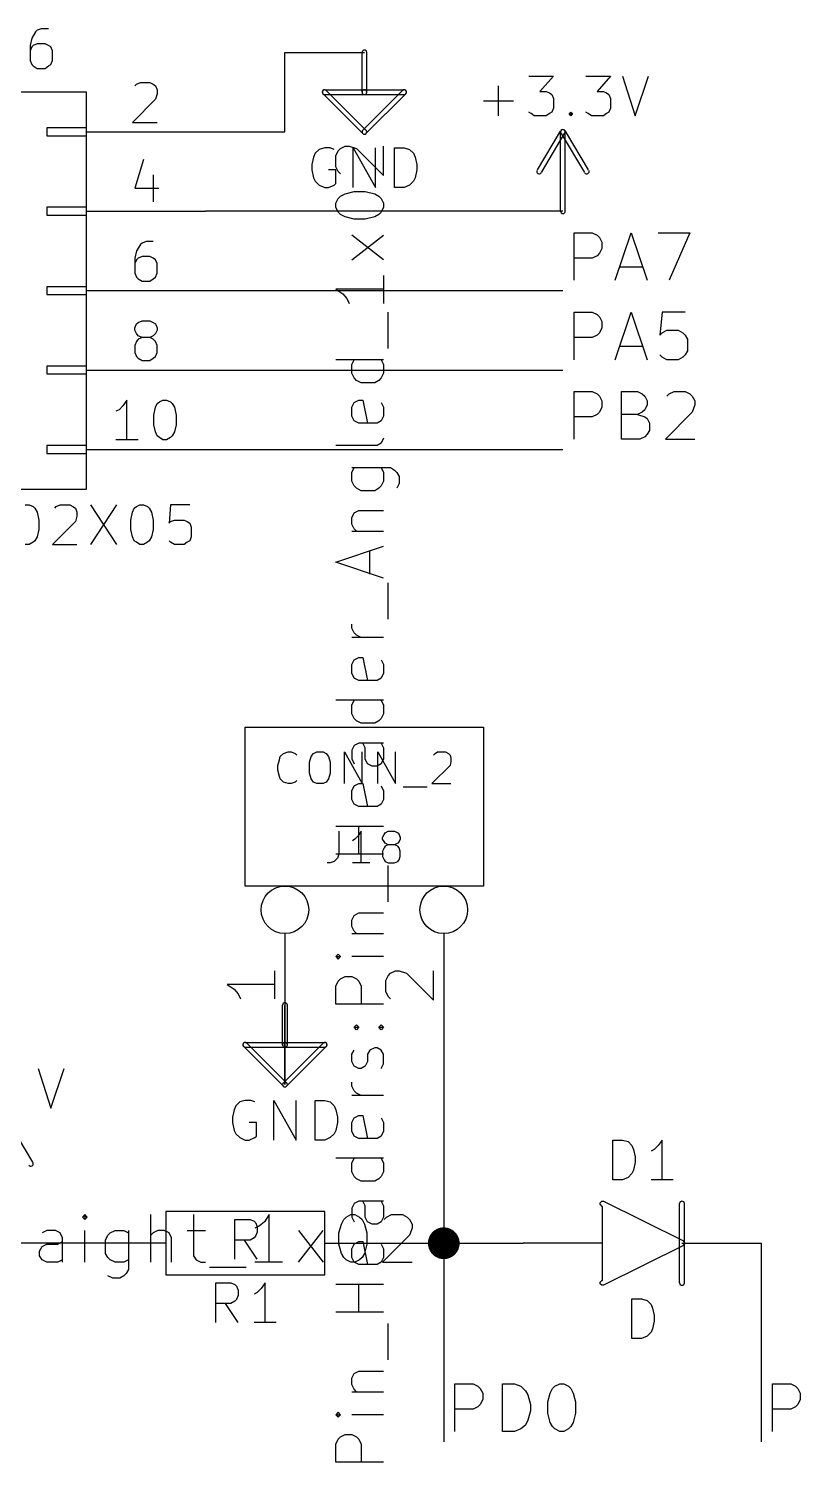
# Model space of a CAD drawing. Extents: x 10 to 287, y -200 to -10.
# Drawn here: x 107.37 to 132.06, y -92.1 to -46.23 of the extents above; entities that cross this region are included whole.
import ezdxf

# ---------------------------------------------------------------- set-up
doc = ezdxf.new("R2010")
doc.units = 0
doc.header["$MEASUREMENT"] = 0
doc.layers.add('BLACK', color=7, linetype='CONTINUOUS')

msp = doc.modelspace()

# ---------------------------------------------------------------- linework, layer by layer
at = {"layer": 'Black'}
for p, q in [((124.816, -54.2798), (124.816, -52.7558)), ((124.816, -52.7558), (125.4, -52.7558)), ((125.4, -52.7558), (125.552, -52.832)), ((125.552, -52.832), (125.628, -52.9082)), ((125.628, -52.9082), (125.705, -53.0606)), ((125.705, -53.0606), (125.705, -53.2638)), ((126.136, -54.2798), (126.644, -52.7558)), ((126.644, -52.7558), (127.152, -54.2798)), ((127.508, -52.7558), (128.524, -52.7558)), ((128.524, -52.7558), (127.864, -54.2798)), ((125.4, -53.5686), (124.816, -53.5686)), ((125.552, -53.4924), (125.4, -53.5686)), ((125.628, -53.4162), (125.552, -53.4924)), ((125.705, -53.2638), (125.628, -53.4162)), ((126.263, -53.848), (127, -53.848)), ((124.816, -56.8198), (124.816, -55.2958)), ((124.816, -55.2958), (125.4, -55.2958)), ((125.4, -55.2958), (125.552, -55.372)), ((125.552, -55.372), (125.628, -55.4482)), ((125.628, -55.4482), (125.705, -55.6006)), ((126.136, -56.8198), (126.644, -55.2958)), ((126.644, -55.2958), (127.152, -56.8198)), ((127.635, -55.2958), (127.559, -56.0324)), ((128.372, -55.2958), (127.635, -55.2958)), ((125.628, -55.9562), (125.552, -56.0324)), ((125.705, -55.8038), (125.628, -55.9562)), ((125.705, -55.6006), (125.705, -55.8038)), ((127.559, -56.0324), (127.635, -55.9562)), ((127.635, -55.9562), (127.787, -55.88)), ((127.787, -55.88), (128.143, -55.88)), ((128.143, -55.88), (128.295, -55.9562)), ((128.295, -55.9562), (128.372, -56.0324)), ((125.4, -56.1086), (124.816, -56.1086)), ((125.552, -56.0324), (125.4, -56.1086)), ((126.263, -56.388), (127, -56.388)), ((128.372, -56.0324), (128.448, -56.1594)), ((128.448, -56.1594), (128.448, -56.5404)), ((127.635, -56.7436), (127.559, -56.6674)), ((127.787, -56.8198), (127.635, -56.7436)), ((128.143, -56.8198), (127.787, -56.8198)), ((128.295, -56.7436), (128.143, -56.8198)), ((128.372, -56.6674), (128.295, -56.7436)), ((128.448, -56.5404), (128.372, -56.6674)), ((124.816, -59.3598), (124.816, -57.8358)), ((124.816, -57.8358), (125.4, -57.8358)), ((125.4, -57.8358), (125.552, -57.912)), ((125.552, -57.912), (125.628, -57.9882)), ((125.628, -57.9882), (125.705, -58.1406)), ((125.705, -58.1406), (125.705, -58.3438)), ((126.34, -59.3598), (126.34, -57.8358)), ((126.34, -57.8358), (126.848, -57.8358)), ((126.848, -57.8358), (127, -57.912)), ((127, -57.912), (127.076, -57.9882)), ((127.076, -57.9882), (127.152, -58.1406)), ((127.152, -58.1406), (127.152, -58.2676)), ((127.787, -57.9882), (127.864, -57.912)), ((127.864, -57.912), (128.016, -57.8358)), ((128.016, -57.8358), (128.372, -57.8358)), ((128.372, -57.8358), (128.524, -57.912)), ((128.524, -57.912), (128.6, -57.9882)), ((128.6, -57.9882), (128.676, -58.1406)), ((128.676, -58.1406), (128.676, -58.2676)), ((125.4, -58.6486), (124.816, -58.6486)), ((125.552, -58.5724), (125.4, -58.6486)), ((125.628, -58.4962), (125.552, -58.5724)), ((125.705, -58.3438), (125.628, -58.4962)), ((126.848, -58.5724), (126.34, -58.5724)), ((127, -58.4962), (126.848, -58.5724)), ((126.848, -58.5724), (127.076, -58.6486)), ((127.076, -58.42), (127, -58.4962)), ((127.152, -58.2676), (127.076, -58.42)), ((127.076, -58.6486), (127.152, -58.6994)), ((127.152, -58.6994), (127.229, -58.8518)), ((128.6, -58.4962), (127.737, -59.3598)), ((128.676, -58.2676), (128.6, -58.4962)), ((127.229, -59.0804), (127.152, -59.2074)), ((127.229, -58.8518), (127.229, -59.0804)), ((126.924, -59.3598), (126.34, -59.3598)), ((127.076, -59.2836), (126.924, -59.3598)), ((127.152, -59.2074), (127.076, -59.2836)), ((127.737, -59.3598), (128.676, -59.3598)), ((121.006, -91.1098), (121.006, -89.5858)), ((121.006, -89.5858), (121.59, -89.5858)), ((121.59, -89.5858), (121.742, -89.662)), ((121.742, -89.662), (121.818, -89.7382)), ((121.818, -89.7382), (121.895, -89.8906)), ((121.895, -89.8906), (121.895, -90.0938)), ((122.53, -91.1098), (122.53, -89.5858)), ((122.53, -89.5858), (122.911, -89.5858)), ((122.911, -89.5858), (123.114, -89.662)), ((123.114, -89.662), (123.266, -89.8144)), ((123.266, -89.8144), (123.342, -89.9414)), ((123.977, -90.17), (124.054, -89.8906)), ((124.054, -89.8906), (124.13, -89.7382)), ((124.13, -89.7382), (124.206, -89.662)), ((124.206, -89.662), (124.358, -89.5858)), ((124.358, -89.5858), (124.485, -89.5858)), ((124.485, -89.5858), (124.638, -89.662)), ((124.638, -89.662), (124.714, -89.7382)), ((124.714, -89.7382), (124.79, -89.8906)), ((124.79, -89.8906), (124.866, -90.17)), ((131.166, -91.1098), (131.166, -89.5858)), ((131.166, -89.5858), (131.75, -89.5858)), ((131.75, -89.5858), (131.902, -89.662)), ((131.902, -89.662), (131.978, -89.7382)), ((131.978, -89.7382), (132.055, -89.8906)), ((132.055, -89.8906), (132.055, -90.0938)), ((121.742, -90.3224), (121.59, -90.3986)), ((121.818, -90.2462), (121.742, -90.3224)), ((121.895, -90.0938), (121.818, -90.2462)), ((123.342, -89.9414), (123.419, -90.2462)), ((123.419, -90.2462), (123.419, -90.4494)), ((123.977, -90.5256), (123.977, -90.17)), ((124.866, -90.17), (124.866, -90.5256)), ((131.902, -90.3224), (131.75, -90.3986)), ((131.978, -90.2462), (131.902, -90.3224)), ((132.055, -90.0938), (131.978, -90.2462)), ((121.59, -90.3986), (121.006, -90.3986)), ((123.342, -90.7542), (123.266, -90.9066)), ((123.419, -90.4494), (123.342, -90.7542)), ((124.054, -90.8304), (123.977, -90.5256)), ((124.866, -90.5256), (124.79, -90.8304)), ((131.75, -90.3986), (131.166, -90.3986)), ((122.911, -91.1098), (122.53, -91.1098)), ((123.114, -91.0336), (122.911, -91.1098)), ((123.266, -90.9066), (123.114, -91.0336)), ((124.13, -90.9574), (124.054, -90.8304)), ((124.206, -91.0336), (124.13, -90.9574)), ((124.358, -91.1098), (124.206, -91.0336)), ((124.485, -91.1098), (124.358, -91.1098)), ((124.638, -91.0336), (124.485, -91.1098)), ((124.714, -90.9574), (124.638, -91.0336)), ((124.79, -90.8304), (124.714, -90.9574))]:
    msp.add_line(p, q, dxfattribs=at)
at = {"layer": 'Cyan 2'}
for p, q in [((107.594, -46.3296), (107.467, -46.5328)), ((107.645, -46.2788), (107.594, -46.3296)), ((107.772, -46.228), (107.645, -46.2788)), ((108.001, -46.228), (107.772, -46.228)), ((107.467, -46.5328), (107.417, -46.7614)), ((107.417, -46.7614), (107.417, -47.244)), ((107.518, -46.7614), (107.467, -46.8122)), ((107.645, -46.7106), (107.518, -46.7614)), ((107.899, -46.7106), (107.645, -46.7106)), ((108.001, -46.7614), (107.899, -46.7106)), ((108.077, -46.8122), (108.001, -46.7614)), ((107.467, -46.8122), (107.417, -46.9392)), ((107.417, -47.244), (107.467, -47.371)), ((108.128, -46.9392), (108.077, -46.8122)), ((108.077, -47.371), (108.128, -47.244)), ((108.128, -47.244), (108.128, -46.9392)), ((107.467, -47.371), (107.518, -47.4218)), ((107.518, -47.4218), (107.645, -47.498)), ((107.645, -47.498), (107.899, -47.498)), ((107.899, -47.498), (108.001, -47.4218)), ((108.001, -47.4218), (108.077, -47.371)), ((122.403, -49.022), (122.403, -48.0568)), ((123.368, -47.752), (124.155, -47.752)), ((124.155, -47.752), (123.723, -48.2346)), ((125.197, -47.752), (125.984, -47.752)), ((125.984, -47.752), (125.552, -48.2346)), ((126.365, -47.752), (126.771, -49.022)), ((126.771, -49.022), (127.203, -47.752)), ((121.92, -48.5394), (122.885, -48.5394)), ((123.723, -48.2346), (123.927, -48.2346)), ((123.927, -48.2346), (124.028, -48.2854)), ((124.028, -48.2854), (124.104, -48.3362)), ((124.104, -48.3362), (124.155, -48.4632)), ((124.155, -48.4632), (124.155, -48.768)), ((125.552, -48.2346), (125.755, -48.2346)), ((125.755, -48.2346), (125.857, -48.2854)), ((125.857, -48.2854), (125.933, -48.3362)), ((125.933, -48.3362), (125.984, -48.4632)), ((125.984, -48.4632), (125.984, -48.768)), ((123.444, -48.9458), (123.368, -48.895)), ((123.546, -49.022), (123.444, -48.9458)), ((123.927, -49.022), (123.546, -49.022)), ((124.028, -48.9458), (123.927, -49.022)), ((124.104, -48.895), (124.028, -48.9458)), ((124.155, -48.768), (124.104, -48.895)), ((124.663, -48.9458), (124.714, -48.895)), ((124.714, -49.022), (124.663, -48.9458)), ((124.714, -48.895), (124.765, -48.9458)), ((124.714, -48.895), (124.714, -49.022)), ((124.765, -48.9458), (124.714, -49.022)), ((125.273, -48.9458), (125.197, -48.895)), ((125.374, -49.022), (125.273, -48.9458)), ((125.755, -49.022), (125.374, -49.022)), ((125.857, -48.9458), (125.755, -49.022)), ((125.933, -48.895), (125.857, -48.9458)), ((125.984, -48.768), (125.933, -48.895)), ((116.484, -50.3428), (116.434, -50.5714)), ((116.535, -50.2158), (116.484, -50.3428)), ((116.662, -50.0888), (116.535, -50.2158)), ((116.84, -50.038), (116.662, -50.0888)), ((117.018, -50.038), (116.84, -50.038)), ((117.145, -50.0888), (117.018, -50.038)), ((117.754, -51.308), (117.754, -50.038)), ((117.754, -50.038), (118.466, -51.308)), ((118.466, -51.308), (118.466, -50.038)), ((119.075, -51.308), (119.075, -50.038)), ((119.075, -50.038), (119.38, -50.038)), ((119.38, -50.038), (119.558, -50.0888)), ((119.558, -50.0888), (119.685, -50.2158)), ((119.685, -50.2158), (119.736, -50.3428)), ((119.736, -50.3428), (119.786, -50.5714)), ((116.434, -50.5714), (116.434, -50.7492)), ((116.434, -50.7492), (116.484, -51.0032)), ((117.196, -50.7492), (116.967, -50.7492)), ((117.196, -51.181), (117.196, -50.7492)), ((119.786, -50.7492), (119.736, -51.0032)), ((119.786, -50.5714), (119.786, -50.7492)), ((116.484, -51.0032), (116.535, -51.1048)), ((116.535, -51.1048), (116.662, -51.2318)), ((116.662, -51.2318), (116.84, -51.308)), ((116.84, -51.308), (116.967, -51.308)), ((116.967, -51.308), (117.145, -51.2318)), ((117.145, -51.2318), (117.196, -51.181)), ((119.38, -51.308), (119.075, -51.308)), ((119.558, -51.2318), (119.38, -51.308)), ((119.685, -51.1048), (119.558, -51.2318)), ((119.736, -51.0032), (119.685, -51.1048)), ((107.264, -61.468), (107.391, -61.468)), ((107.391, -61.468), (107.518, -61.5188)), ((108.255, -61.5188), (108.382, -61.468)), ((108.382, -61.468), (108.687, -61.468)), ((108.687, -61.468), (108.788, -61.5188)), ((109.347, -61.468), (110.185, -62.738)), ((110.185, -61.468), (109.347, -62.738)), ((110.82, -61.5188), (110.922, -61.468)), ((110.922, -61.468), (111.049, -61.468)), ((111.049, -61.468), (111.176, -61.5188)), ((111.912, -61.468), (111.862, -62.0522)), ((112.522, -61.468), (111.912, -61.468)), ((107.518, -61.5188), (107.569, -61.5696)), ((107.569, -61.5696), (107.645, -61.6966)), ((107.645, -61.6966), (107.696, -61.9506)), ((108.204, -61.5696), (108.255, -61.5188)), ((108.788, -61.5188), (108.864, -61.5696)), ((108.864, -61.5696), (108.915, -61.6966)), ((108.915, -61.8236), (108.864, -62.0014)), ((108.915, -61.6966), (108.915, -61.8236)), ((110.642, -61.9506), (110.693, -61.6966)), ((110.693, -61.6966), (110.744, -61.5696)), ((110.744, -61.5696), (110.82, -61.5188)), ((111.176, -61.5188), (111.227, -61.5696)), ((111.227, -61.5696), (111.303, -61.6966)), ((111.303, -61.6966), (111.354, -61.9506)), ((107.696, -62.2554), (107.645, -62.484)), ((107.696, -61.9506), (107.696, -62.2554)), ((108.864, -62.0014), (108.128, -62.738)), ((110.642, -62.2554), (110.642, -61.9506)), ((110.693, -62.484), (110.642, -62.2554)), ((111.354, -62.2554), (111.303, -62.484)), ((111.354, -61.9506), (111.354, -62.2554)), ((111.862, -62.0522), (111.912, -62.0014)), ((111.912, -62.0014), (112.039, -61.9506)), ((112.039, -61.9506), (112.344, -61.9506)), ((112.344, -61.9506), (112.446, -62.0014)), ((112.446, -62.0014), (112.522, -62.0522)), ((112.522, -62.0522), (112.573, -62.1792)), ((112.573, -62.1792), (112.573, -62.484)), ((107.391, -62.738), (107.264, -62.738)), ((107.518, -62.6618), (107.391, -62.738)), ((107.569, -62.611), (107.518, -62.6618)), ((107.645, -62.484), (107.569, -62.611)), ((108.128, -62.738), (108.915, -62.738)), ((110.744, -62.611), (110.693, -62.484)), ((110.82, -62.6618), (110.744, -62.611)), ((110.922, -62.738), (110.82, -62.6618)), ((111.049, -62.738), (110.922, -62.738)), ((111.176, -62.6618), (111.049, -62.738)), ((111.227, -62.611), (111.176, -62.6618)), ((111.303, -62.484), (111.227, -62.611)), ((111.912, -62.6618), (111.862, -62.611)), ((112.039, -62.738), (111.912, -62.6618)), ((112.344, -62.738), (112.039, -62.738)), ((112.446, -62.6618), (112.344, -62.738)), ((112.522, -62.611), (112.446, -62.6618)), ((112.573, -62.484), (112.522, -62.611)), ((115.341, -69.7992), (115.392, -69.6214)), ((115.392, -69.6214), (115.418, -69.5198)), ((115.418, -69.5198), (115.519, -69.4182)), ((115.519, -69.4182), (115.672, -69.3674)), ((115.672, -69.3674), (115.773, -69.3674)), ((115.773, -69.3674), (115.9, -69.4182)), ((115.9, -69.4182), (115.951, -69.469)), ((116.357, -69.6976), (116.408, -69.5198)), ((116.357, -70.0532), (116.357, -69.6976)), ((116.408, -69.5198), (116.484, -69.4182)), ((116.484, -69.4182), (116.586, -69.3674)), ((116.586, -69.3674), (116.789, -69.3674)), ((116.789, -69.3674), (116.891, -69.4182)), ((116.891, -69.4182), (116.967, -69.5198)), ((116.967, -69.5198), (117.018, -69.6976)), ((117.018, -69.6976), (117.018, -70.0532)), ((117.475, -70.3834), (117.475, -69.3674)), ((117.475, -69.3674), (118.034, -70.3834)), ((118.034, -70.3834), (118.034, -69.3674)), ((118.542, -70.3834), (118.542, -69.3674)), ((118.542, -69.3674), (119.101, -70.3834)), ((119.101, -70.3834), (119.101, -69.3674)), ((120.32, -69.469), (120.371, -69.4182)), ((120.371, -69.4182), (120.447, -69.3674)), ((120.447, -69.3674), (120.701, -69.3674)), ((120.701, -69.3674), (120.802, -69.4182)), ((120.802, -69.4182), (120.853, -69.469)), ((120.853, -69.469), (120.879, -69.5706)), ((120.879, -69.6722), (120.853, -69.7992)), ((120.879, -69.5706), (120.879, -69.6722)), ((115.341, -69.9516), (115.341, -69.7992)), ((115.392, -70.1548), (115.341, -69.9516)), ((115.418, -70.231), (115.392, -70.1548)), ((116.408, -70.231), (116.357, -70.0532)), ((117.018, -70.0532), (116.967, -70.231)), ((120.853, -69.7992), (120.269, -70.3834)), ((115.519, -70.3326), (115.418, -70.231)), ((115.672, -70.3834), (115.519, -70.3326)), ((115.773, -70.3834), (115.672, -70.3834)), ((115.9, -70.3326), (115.773, -70.3834)), ((115.951, -70.2818), (115.9, -70.3326)), ((116.484, -70.3326), (116.408, -70.231)), ((116.586, -70.3834), (116.484, -70.3326)), ((116.789, -70.3834), (116.586, -70.3834)), ((116.891, -70.3326), (116.789, -70.3834)), ((116.967, -70.231), (116.891, -70.3326)), ((119.355, -70.485), (120.117, -70.485)), ((120.269, -70.3834), (120.879, -70.3834)), ((117.297, -71.9074), (117.297, -72.644)), ((118.008, -71.9074), (117.907, -72.0598)), ((118.008, -72.9234), (118.008, -71.9074)), ((118.694, -72.1106), (118.745, -72.009)), ((118.745, -72.009), (118.77, -71.9582)), ((118.77, -71.9582), (118.872, -71.9074)), ((118.872, -71.9074), (119.075, -71.9074)), ((119.075, -71.9074), (119.177, -71.9582)), ((119.177, -71.9582), (119.228, -72.009)), ((119.228, -72.009), (119.253, -72.1106)), ((117.805, -72.1614), (117.729, -72.2122)), ((117.907, -72.0598), (117.805, -72.1614)), ((118.694, -72.1614), (118.694, -72.1106)), ((118.745, -72.2376), (118.694, -72.1614)), ((118.745, -72.4408), (118.694, -72.5424)), ((118.77, -72.2884), (118.745, -72.2376)), ((118.77, -72.39), (118.745, -72.4408)), ((118.872, -72.3392), (118.77, -72.2884)), ((118.872, -72.3392), (118.77, -72.39)), ((119.075, -72.3392), (118.872, -72.3392)), ((119.177, -72.2884), (119.075, -72.3392)), ((119.177, -72.39), (119.075, -72.3392)), ((119.228, -72.2376), (119.177, -72.2884)), ((119.228, -72.4408), (119.177, -72.39)), ((119.253, -72.1614), (119.228, -72.2376)), ((119.253, -72.5424), (119.228, -72.4408)), ((119.253, -72.1106), (119.253, -72.1614)), ((117.018, -72.9234), (116.916, -72.9234)), ((117.145, -72.8726), (117.018, -72.9234)), ((117.246, -72.771), (117.145, -72.8726)), ((117.297, -72.644), (117.246, -72.771)), ((118.288, -72.9234), (117.729, -72.9234)), ((118.694, -72.5424), (118.694, -72.7202)), ((118.694, -72.7202), (118.745, -72.8218)), ((118.745, -72.8218), (118.77, -72.8726)), ((118.77, -72.8726), (118.872, -72.9234)), ((118.872, -72.9234), (119.075, -72.9234)), ((119.075, -72.9234), (119.177, -72.8726)), ((119.177, -72.8726), (119.228, -72.8218)), ((119.228, -72.8218), (119.253, -72.7202)), ((119.253, -72.7202), (119.253, -72.5424)), ((107.671, -79.502), (108.077, -80.772)), ((108.077, -80.772), (108.509, -79.502)), ((113.995, -80.6958), (113.944, -80.8228)), ((114.122, -80.5688), (113.995, -80.6958)), ((114.3, -80.518), (114.122, -80.5688)), ((114.478, -80.518), (114.3, -80.518)), ((114.605, -80.5688), (114.478, -80.518)), ((115.214, -81.788), (115.214, -80.518)), ((115.214, -80.518), (115.926, -81.788)), ((115.926, -81.788), (115.926, -80.518)), ((116.535, -81.788), (116.535, -80.518)), ((116.535, -80.518), (116.84, -80.518)), ((116.84, -80.518), (117.018, -80.5688)), ((117.018, -80.5688), (117.145, -80.6958)), ((117.145, -80.6958), (117.196, -80.8228)), ((113.944, -80.8228), (113.894, -81.0514)), ((113.894, -81.0514), (113.894, -81.2292)), ((117.196, -80.8228), (117.246, -81.0514)), ((117.246, -81.0514), (117.246, -81.2292)), ((113.894, -81.2292), (113.944, -81.4832)), ((113.944, -81.4832), (113.995, -81.5848)), ((113.995, -81.5848), (114.122, -81.7118)), ((114.656, -81.2292), (114.427, -81.2292)), ((114.656, -81.661), (114.656, -81.2292)), ((117.145, -81.5848), (117.018, -81.7118)), ((117.196, -81.4832), (117.145, -81.5848)), ((117.246, -81.2292), (117.196, -81.4832)), ((114.122, -81.7118), (114.3, -81.788)), ((114.3, -81.788), (114.427, -81.788)), ((114.427, -81.788), (114.605, -81.7118)), ((114.605, -81.7118), (114.656, -81.661)), ((116.84, -81.788), (116.535, -81.788)), ((117.018, -81.7118), (116.84, -81.788)), ((126.06, -83.058), (126.06, -81.788)), ((126.06, -81.788), (126.365, -81.788)), ((126.365, -81.788), (126.543, -81.8388)), ((126.543, -81.8388), (126.67, -81.9658)), ((126.67, -81.9658), (126.721, -82.0928)), ((126.721, -82.0928), (126.771, -82.3214)), ((127.381, -82.0928), (127.279, -82.1436)), ((127.508, -81.9658), (127.381, -82.0928)), ((127.635, -81.788), (127.508, -81.9658)), ((127.635, -83.058), (127.635, -81.788)), ((126.771, -82.4992), (126.721, -82.7532)), ((126.771, -82.3214), (126.771, -82.4992)), ((126.543, -82.9818), (126.365, -83.058)), ((126.67, -82.8548), (126.543, -82.9818)), ((126.721, -82.7532), (126.67, -82.8548)), ((126.365, -83.058), (126.06, -83.058)), ((127.991, -83.058), (127.279, -83.058)), ((113.97, -85.598), (113.97, -84.328)), ((113.97, -84.328), (114.452, -84.328)), ((114.452, -84.328), (114.579, -84.3788)), ((114.579, -84.3788), (114.63, -84.4296)), ((114.63, -84.8614), (114.579, -84.9122)), ((114.63, -84.4296), (114.681, -84.5566)), ((114.681, -84.7344), (114.63, -84.8614)), ((114.681, -84.5566), (114.681, -84.7344)), ((114.452, -84.9884), (113.97, -84.9884)), ((114.681, -85.598), (114.275, -84.9884)), ((114.579, -84.9122), (114.452, -84.9884)), ((113.36, -87.63), (113.36, -86.36)), ((113.36, -86.36), (113.843, -86.36)), ((113.843, -86.36), (113.97, -86.4108)), ((113.97, -86.4108), (114.021, -86.4616)), ((114.021, -86.4616), (114.071, -86.5886)), ((114.071, -86.5886), (114.071, -86.7664)), ((114.681, -86.6648), (114.579, -86.7156)), ((114.808, -86.5378), (114.681, -86.6648)), ((114.935, -86.36), (114.808, -86.5378)), ((114.935, -87.63), (114.935, -86.36)), ((113.843, -87.0204), (113.36, -87.0204)), ((114.071, -87.63), (113.665, -87.0204)), ((113.97, -86.9442), (113.843, -87.0204)), ((114.021, -86.8934), (113.97, -86.9442)), ((114.071, -86.7664), (114.021, -86.8934)), ((126.67, -88.138), (126.67, -86.868)), ((126.67, -86.868), (126.975, -86.868)), ((126.975, -86.868), (127.152, -86.9188)), ((127.152, -86.9188), (127.279, -87.0458)), ((127.279, -87.0458), (127.33, -87.1728)), ((127.33, -87.1728), (127.381, -87.4014)), ((127.381, -87.5792), (127.33, -87.8332)), ((127.381, -87.4014), (127.381, -87.5792)), ((115.291, -87.63), (114.579, -87.63)), ((127.152, -88.0618), (126.975, -88.138)), ((127.279, -87.9348), (127.152, -88.0618)), ((127.33, -87.8332), (127.279, -87.9348)), ((126.975, -88.138), (126.67, -88.138))]:
    msp.add_line(p, q, dxfattribs=at)
at = {"layer": 'Green 2'}
for p, q in [((115.57, -49.53), (115.57, -46.99)), ((115.57, -46.99), (118.11, -46.99)), ((113.03, -49.53), (115.57, -49.53)), ((124.46, -52.07), (113.03, -52.07)), ((113.03, -54.61), (124.46, -54.61)), ((113.03, -57.15), (124.46, -57.15)), ((113.03, -59.69), (124.46, -59.69)), ((115.57, -80.01), (115.57, -77.47)), ((120.65, -80.01), (120.65, -91.44)), ((110.49, -85.09), (106.68, -85.09)), ((118.11, -85.09), (123.19, -85.09)), ((130.81, -91.44), (130.81, -85.09))]:
    msp.add_line(p, q, dxfattribs=at)
at = {"layer": 'Green 2', "const_width": 0.508}
msp.add_lwpolyline([(120.396, -85.09, 1), (120.904, -85.09, 1)], format="xyb", close=True, dxfattribs=at)
at = {"layer": 'Magenta 2'}
for p, q in [((117.348, -50.0634), (117.5, -49.9872)), ((117.5, -49.9872), (117.627, -49.9872)), ((117.627, -49.9872), (117.856, -50.0634)), ((118.72, -50.927), (118.72, -49.9872)), ((117.196, -50.292), (117.272, -50.1396)), ((117.196, -50.6476), (117.196, -50.292)), ((117.272, -50.1396), (117.348, -50.0634)), ((117.856, -50.0634), (118.72, -50.927)), ((117.272, -50.8), (117.196, -50.6476)), ((117.348, -50.8762), (117.272, -50.8)), ((117.196, -51.816), (117.272, -51.6636)), ((117.196, -51.943), (117.196, -51.816)), ((117.272, -51.6636), (117.348, -51.5874)), ((117.348, -51.5874), (117.5, -51.5112)), ((117.5, -51.5112), (117.78, -51.435)), ((117.78, -51.435), (118.135, -51.435)), ((118.135, -51.435), (118.44, -51.5112)), ((118.44, -51.5112), (118.567, -51.5874)), ((118.567, -51.5874), (118.643, -51.6636)), ((118.643, -51.6636), (118.72, -51.816)), ((118.72, -51.816), (118.72, -51.943)), ((117.272, -52.0954), (117.196, -51.943)), ((117.348, -52.1716), (117.272, -52.0954)), ((117.5, -52.2478), (117.348, -52.1716)), ((117.78, -52.324), (117.5, -52.2478)), ((118.44, -52.2478), (118.135, -52.324)), ((118.567, -52.1716), (118.44, -52.2478)), ((118.643, -52.0954), (118.567, -52.1716)), ((118.72, -51.943), (118.643, -52.0954)), ((118.135, -52.324), (117.78, -52.324)), ((118.72, -53.6194), (117.704, -52.832)), ((117.704, -53.6194), (118.72, -52.832)), ((118.72, -54.1274), (118.72, -55.0164)), ((118.72, -54.5592), (117.196, -54.5592)), ((117.196, -54.5592), (117.424, -54.7116)), ((117.424, -54.7116), (117.551, -54.864)), ((117.551, -54.864), (117.627, -55.0164)), ((118.872, -56.4642), (118.872, -55.2958)), ((118.72, -56.8198), (117.196, -56.8198)), ((117.704, -56.9722), (117.78, -56.8198)), ((118.643, -56.8198), (118.72, -56.9722)), ((117.704, -57.2516), (117.704, -56.9722)), ((117.78, -57.404), (117.704, -57.2516)), ((118.72, -57.2516), (118.643, -57.404)), ((118.72, -56.9722), (118.72, -57.2516)), ((117.856, -57.4802), (117.78, -57.404)), ((118.008, -57.5564), (117.856, -57.4802)), ((118.44, -57.5564), (118.008, -57.5564)), ((118.567, -57.4802), (118.44, -57.5564)), ((118.643, -57.404), (118.567, -57.4802)), ((117.704, -58.3438), (117.78, -58.1914)), ((117.78, -58.1914), (117.932, -58.1152)), ((117.932, -58.1152), (118.059, -58.1152)), ((118.059, -58.1152), (118.212, -58.8518)), ((118.643, -58.1914), (118.72, -58.3438)), ((117.704, -58.6232), (117.704, -58.3438)), ((117.78, -58.7756), (117.704, -58.6232)), ((118.72, -58.6232), (118.643, -58.7756)), ((118.72, -58.3438), (118.72, -58.6232)), ((117.932, -58.8518), (117.78, -58.7756)), ((118.516, -58.8518), (117.932, -58.8518)), ((118.643, -58.7756), (118.516, -58.8518)), ((118.516, -59.563), (117.196, -59.563)), ((118.643, -59.4868), (118.516, -59.563)), ((118.72, -59.3344), (118.643, -59.4868)), ((117.704, -60.2742), (118.948, -60.2742)), ((117.704, -60.4266), (117.78, -60.2742)), ((117.704, -60.706), (117.704, -60.4266)), ((118.643, -60.2742), (118.72, -60.4266)), ((118.72, -60.4266), (118.72, -60.706)), ((118.948, -60.2742), (119.075, -60.3504)), ((119.075, -60.3504), (119.151, -60.4266)), ((119.151, -60.4266), (119.228, -60.5536)), ((117.78, -60.8584), (117.704, -60.706)), ((117.856, -60.9346), (117.78, -60.8584)), ((118.008, -61.0108), (117.856, -60.9346)), ((118.567, -60.9346), (118.44, -61.0108)), ((118.643, -60.8584), (118.567, -60.9346)), ((118.72, -60.706), (118.643, -60.8584)), ((119.228, -60.7822), (119.151, -60.9346)), ((119.228, -60.5536), (119.228, -60.7822)), ((118.44, -61.0108), (118.008, -61.0108)), ((117.704, -61.8744), (117.78, -61.722)), ((117.704, -62.0776), (117.704, -61.8744)), ((117.78, -61.722), (117.932, -61.6458)), ((117.932, -61.6458), (118.72, -61.6458)), ((117.78, -62.23), (117.704, -62.0776)), ((117.704, -62.3062), (118.72, -62.3062)), ((117.856, -62.3062), (117.78, -62.23)), ((117.196, -63.2968), (118.72, -62.7888)), ((118.72, -63.8048), (117.196, -63.2968)), ((118.288, -63.6778), (118.288, -62.9412)), ((118.872, -65.1256), (118.872, -63.9572)), ((117.704, -65.405), (117.704, -65.278)), ((117.78, -65.5574), (117.704, -65.405)), ((117.856, -65.6336), (117.78, -65.5574)), ((118.72, -65.7098), (117.704, -65.7098)), ((118.008, -65.7098), (117.856, -65.6336)), ((117.704, -66.5734), (117.78, -66.421)), ((117.78, -66.421), (117.932, -66.3448)), ((117.932, -66.3448), (118.059, -66.3448)), ((118.059, -66.3448), (118.212, -67.0814)), ((118.643, -66.421), (118.72, -66.5734)), ((117.704, -66.8528), (117.704, -66.5734)), ((117.78, -67.0052), (117.704, -66.8528)), ((118.72, -66.8528), (118.643, -67.0052)), ((118.72, -66.5734), (118.72, -66.8528)), ((117.932, -67.0814), (117.78, -67.0052)), ((118.516, -67.0814), (117.932, -67.0814)), ((118.643, -67.0052), (118.516, -67.0814)), ((118.72, -67.7164), (117.196, -67.7164)), ((117.704, -67.8688), (117.78, -67.7164)), ((117.704, -68.1482), (117.704, -67.8688)), ((118.643, -67.7164), (118.72, -67.8688)), ((118.72, -67.8688), (118.72, -68.1482)), ((117.78, -68.3006), (117.704, -68.1482)), ((117.856, -68.3768), (117.78, -68.3006)), ((118.643, -68.3006), (118.567, -68.3768)), ((118.72, -68.1482), (118.643, -68.3006)), ((118.008, -68.453), (117.856, -68.3768)), ((118.44, -68.453), (118.008, -68.453)), ((118.567, -68.3768), (118.44, -68.453)), ((117.78, -69.1642), (117.704, -69.3166)), ((117.932, -69.088), (117.78, -69.1642)), ((118.72, -69.088), (117.932, -69.088)), ((118.135, -69.2404), (118.059, -69.088)), ((118.135, -69.596), (118.135, -69.2404)), ((118.643, -69.088), (118.72, -69.2404)), ((118.72, -69.2404), (118.72, -69.596)), ((117.704, -69.3166), (117.704, -69.596)), ((117.704, -69.596), (117.78, -69.7484)), ((118.212, -69.7484), (118.135, -69.596)), ((118.72, -69.596), (118.643, -69.7484)), ((118.364, -69.8246), (118.212, -69.7484)), ((118.516, -69.8246), (118.364, -69.8246)), ((118.643, -69.7484), (118.516, -69.8246)), ((117.704, -70.612), (117.78, -70.4596)), ((117.704, -70.8914), (117.704, -70.612)), ((117.78, -70.4596), (117.932, -70.3834)), ((117.932, -70.3834), (118.059, -70.3834)), ((118.059, -70.3834), (118.212, -71.12)), ((118.643, -70.4596), (118.72, -70.612)), ((118.72, -70.612), (118.72, -70.8914)), ((117.78, -71.0438), (117.704, -70.8914)), ((117.932, -71.12), (117.78, -71.0438)), ((118.643, -71.0438), (118.516, -71.12)), ((118.72, -70.8914), (118.643, -71.0438)), ((118.516, -71.12), (117.932, -71.12)), ((118.72, -71.755), (117.196, -71.755)), ((117.932, -72.644), (117.932, -71.755)), ((118.72, -72.644), (117.196, -72.644)), ((118.872, -74.168), (118.872, -72.9996)), ((117.704, -74.7522), (117.78, -74.5998)), ((117.704, -74.9554), (117.704, -74.7522)), ((117.78, -74.5998), (117.932, -74.5236)), ((117.932, -74.5236), (118.72, -74.5236)), ((117.78, -75.1078), (117.704, -74.9554)), ((117.704, -75.184), (118.72, -75.184)), ((117.856, -75.184), (117.78, -75.1078)), ((117.272, -75.8444), (117.196, -75.9206)), ((117.196, -75.9206), (117.272, -75.9968)), ((117.196, -75.9206), (117.348, -75.9206)), ((117.348, -75.9206), (117.272, -75.8444)), ((117.272, -75.9968), (117.348, -75.9206)), ((118.72, -75.9206), (117.704, -75.9206)), ((117.348, -76.6318), (117.5, -76.5556)), ((117.5, -76.5556), (117.704, -76.5556)), ((117.704, -76.5556), (117.856, -76.6318)), ((117.196, -76.8604), (117.272, -76.708)), ((117.196, -77.4446), (117.196, -76.8604)), ((117.272, -76.708), (117.348, -76.6318)), ((117.856, -76.6318), (117.932, -76.708)), ((117.932, -76.708), (118.008, -76.8604)), ((118.008, -76.8604), (118.008, -77.4446)), ((118.72, -77.4446), (117.196, -77.4446)), ((117.78, -78.1812), (117.856, -78.105)), ((117.856, -78.2574), (117.78, -78.1812)), ((117.78, -78.1812), (117.932, -78.1812)), ((117.856, -78.105), (117.932, -78.1812)), ((117.932, -78.1812), (117.856, -78.2574)), ((118.567, -78.1812), (118.643, -78.105)), ((118.643, -78.2574), (118.567, -78.1812)), ((118.567, -78.1812), (118.72, -78.1812)), ((118.643, -78.105), (118.72, -78.1812)), ((118.72, -78.1812), (118.643, -78.2574)), ((118.44, -78.8416), (118.288, -78.9178)), ((118.516, -78.8416), (118.44, -78.8416)), ((118.643, -78.9178), (118.516, -78.8416)), ((117.704, -79.0448), (117.78, -78.9178)), ((117.704, -79.2734), (117.704, -79.0448)), ((117.78, -79.4258), (117.704, -79.2734)), ((118.212, -79.2734), (118.135, -79.4258)), ((118.288, -78.9178), (118.212, -79.0448)), ((118.212, -79.0448), (118.212, -79.2734)), ((118.72, -79.0448), (118.643, -78.9178)), ((118.643, -79.502), (118.72, -79.3496)), ((118.72, -79.3496), (118.72, -79.0448)), ((117.932, -79.502), (117.78, -79.4258)), ((118.008, -79.502), (117.932, -79.502)), ((118.135, -79.4258), (118.008, -79.502)), ((117.704, -80.0608), (117.704, -79.9338)), ((117.78, -80.2132), (117.704, -80.0608)), ((117.856, -80.2894), (117.78, -80.2132)), ((118.72, -80.3656), (117.704, -80.3656)), ((118.008, -80.3656), (117.856, -80.2894)), ((117.704, -81.2292), (117.78, -81.0768)), ((117.78, -81.0768), (117.932, -81.0006)), ((117.932, -81.0006), (118.059, -81.0006)), ((118.059, -81.0006), (118.212, -81.7372)), ((118.643, -81.0768), (118.72, -81.2292)), ((117.704, -81.5086), (117.704, -81.2292)), ((117.78, -81.661), (117.704, -81.5086)), ((118.72, -81.5086), (118.643, -81.661)), ((118.72, -81.2292), (118.72, -81.5086)), ((117.932, -81.7372), (117.78, -81.661)), ((118.516, -81.7372), (117.932, -81.7372)), ((118.643, -81.661), (118.516, -81.7372)), ((118.72, -82.3722), (117.196, -82.3722)), ((117.704, -82.5246), (117.78, -82.3722)), ((117.704, -82.804), (117.704, -82.5246)), ((118.643, -82.3722), (118.72, -82.5246)), ((118.72, -82.5246), (118.72, -82.804)), ((117.78, -82.9564), (117.704, -82.804)), ((117.856, -83.0326), (117.78, -82.9564)), ((118.643, -82.9564), (118.567, -83.0326)), ((118.72, -82.804), (118.643, -82.9564)), ((118.008, -83.1088), (117.856, -83.0326)), ((118.44, -83.1088), (118.008, -83.1088)), ((118.567, -83.0326), (118.44, -83.1088)), ((117.78, -83.82), (117.704, -83.9724)), ((117.932, -83.7438), (117.78, -83.82)), ((118.72, -83.7438), (117.932, -83.7438)), ((118.135, -83.8962), (118.059, -83.7438)), ((118.135, -84.2518), (118.135, -83.8962)), ((118.643, -83.7438), (118.72, -83.8962)), ((118.72, -83.8962), (118.72, -84.2518)), ((109.169, -84.1756), (109.093, -84.2518)), ((109.093, -84.2518), (109.169, -84.328)), ((109.245, -84.2518), (109.169, -84.1756)), ((109.169, -84.1756), (109.169, -84.328)), ((109.169, -84.328), (109.245, -84.2518)), ((111.277, -85.6996), (111.277, -84.1756)), ((112.649, -84.1756), (112.649, -85.4964)), ((114.91, -84.4042), (114.757, -84.5312)), ((115.062, -84.1756), (114.91, -84.4042)), ((115.062, -85.6996), (115.062, -84.1756)), ((117.373, -84.4804), (117.45, -84.328)), ((117.45, -84.328), (117.526, -84.2518)), ((117.526, -84.2518), (117.678, -84.1756)), ((117.678, -84.1756), (117.805, -84.1756)), ((117.704, -83.9724), (117.704, -84.2518)), ((117.704, -84.2518), (117.78, -84.4042)), ((117.805, -84.1756), (117.958, -84.2518)), ((117.958, -84.2518), (118.034, -84.328)), ((118.034, -84.328), (118.11, -84.4804)), ((118.212, -84.4042), (118.135, -84.2518)), ((118.364, -84.4804), (118.212, -84.4042)), ((118.643, -84.4042), (118.516, -84.4804)), ((118.72, -84.2518), (118.643, -84.4042)), ((118.745, -84.328), (118.821, -84.2518)), ((118.821, -84.2518), (118.974, -84.1756)), ((118.974, -84.1756), (119.329, -84.1756)), ((119.329, -84.1756), (119.482, -84.2518)), ((119.482, -84.2518), (119.558, -84.328)), ((119.558, -84.328), (119.634, -84.4804)), ((107.95, -84.6836), (107.798, -84.7598)), ((108.229, -84.6836), (107.95, -84.6836)), ((108.382, -84.7598), (108.229, -84.6836)), ((108.458, -84.9122), (108.382, -84.7598)), ((109.169, -85.6996), (109.169, -84.6836)), ((109.83, -84.9884), (109.906, -84.836)), ((109.906, -84.836), (109.982, -84.7598)), ((109.982, -84.7598), (110.134, -84.6836)), ((110.134, -84.6836), (110.414, -84.6836)), ((110.414, -84.6836), (110.566, -84.7598)), ((110.566, -84.6836), (110.566, -85.9282)), ((111.354, -84.7598), (111.277, -84.836)), ((111.506, -84.6836), (111.354, -84.7598)), ((111.709, -84.6836), (111.506, -84.6836)), ((111.862, -84.7598), (111.709, -84.6836)), ((111.938, -84.9122), (111.862, -84.7598)), ((112.446, -84.6836), (113.03, -84.6836)), ((114.757, -84.5312), (114.605, -84.6074)), ((116.002, -85.6996), (116.789, -84.6836)), ((116.002, -84.6836), (116.789, -85.6996)), ((117.297, -84.7598), (117.373, -84.4804)), ((117.297, -85.1154), (117.297, -84.7598)), ((118.11, -84.4804), (118.186, -84.7598)), ((118.186, -84.7598), (118.186, -85.1154)), ((118.516, -84.4804), (118.364, -84.4804)), ((119.558, -84.836), (118.694, -85.6996)), ((119.634, -84.6074), (119.558, -84.836)), ((119.634, -84.4804), (119.634, -84.6074)), ((107.721, -85.344), (107.798, -85.1916)), ((107.798, -85.1916), (107.95, -85.1154)), ((107.95, -85.1154), (108.306, -85.1154)), ((108.306, -85.1154), (108.458, -85.0392)), ((108.458, -85.6996), (108.458, -84.9122)), ((109.83, -85.4202), (109.83, -84.9884)), ((111.938, -85.6996), (111.938, -84.9122)), ((117.373, -85.4202), (117.297, -85.1154)), ((117.704, -85.2678), (117.78, -85.1154)), ((117.704, -85.5472), (117.704, -85.2678)), ((117.78, -85.1154), (117.932, -85.0392)), ((117.932, -85.0392), (118.059, -85.0392)), ((118.059, -85.0392), (118.212, -85.7758)), ((118.186, -85.1154), (118.11, -85.4202)), ((118.643, -85.1154), (118.72, -85.2678)), ((118.72, -85.2678), (118.72, -85.5472)), ((107.721, -85.4964), (107.721, -85.344)), ((107.798, -85.6234), (107.721, -85.4964)), ((107.95, -85.6996), (107.798, -85.6234)), ((108.306, -85.6996), (107.95, -85.6996)), ((108.458, -85.6234), (108.306, -85.6996)), ((109.906, -85.5472), (109.83, -85.4202)), ((109.982, -85.6234), (109.906, -85.5472)), ((110.134, -85.6996), (109.982, -85.6234)), ((110.414, -85.6996), (110.134, -85.6996)), ((110.566, -85.6234), (110.414, -85.6996)), ((112.649, -85.4964), (112.725, -85.6234)), ((112.725, -85.6234), (112.878, -85.6996)), ((112.878, -85.6996), (113.03, -85.6996)), ((115.494, -85.6996), (114.605, -85.6996)), ((117.45, -85.5472), (117.373, -85.4202)), ((117.526, -85.6234), (117.45, -85.5472)), ((117.678, -85.6996), (117.526, -85.6234)), ((117.805, -85.6996), (117.678, -85.6996)), ((117.78, -85.6996), (117.704, -85.5472)), ((117.932, -85.7758), (117.78, -85.6996)), ((117.958, -85.6234), (117.805, -85.6996)), ((118.516, -85.7758), (117.932, -85.7758)), ((118.034, -85.5472), (117.958, -85.6234)), ((118.11, -85.4202), (118.034, -85.5472)), ((118.643, -85.6996), (118.516, -85.7758)), ((118.72, -85.5472), (118.643, -85.6996)), ((118.694, -85.6996), (119.634, -85.6996)), ((110.058, -86.2076), (109.906, -86.1314)), ((110.287, -86.2076), (110.058, -86.2076)), ((110.414, -86.1314), (110.287, -86.2076)), ((110.49, -86.0552), (110.414, -86.1314)), ((110.566, -85.9282), (110.49, -86.0552)), ((113.157, -85.852), (114.325, -85.852)), ((118.72, -86.4108), (117.196, -86.4108)), ((117.932, -87.2998), (117.932, -86.4108)), ((118.72, -87.2998), (117.196, -87.2998)), ((118.872, -88.8238), (118.872, -87.6554)), ((117.704, -89.408), (117.78, -89.2556)), ((117.704, -89.6112), (117.704, -89.408)), ((117.78, -89.2556), (117.932, -89.1794)), ((117.932, -89.1794), (118.72, -89.1794)), ((117.78, -89.7636), (117.704, -89.6112)), ((117.704, -89.8398), (118.72, -89.8398)), ((117.856, -89.8398), (117.78, -89.7636)), ((117.272, -90.5002), (117.196, -90.5764)), ((117.196, -90.5764), (117.272, -90.6526)), ((117.196, -90.5764), (117.348, -90.5764)), ((117.348, -90.5764), (117.272, -90.5002)), ((117.272, -90.6526), (117.348, -90.5764)), ((118.72, -90.5764), (117.704, -90.5764)), ((117.348, -91.2876), (117.5, -91.2114)), ((117.5, -91.2114), (117.704, -91.2114)), ((117.704, -91.2114), (117.856, -91.2876)), ((117.196, -91.5162), (117.272, -91.3638)), ((117.196, -92.1004), (117.196, -91.5162)), ((117.272, -91.3638), (117.348, -91.2876)), ((117.856, -91.2876), (117.932, -91.3638)), ((117.932, -91.3638), (118.008, -91.5162)), ((118.008, -91.5162), (118.008, -92.1004)), ((118.72, -92.1004), (117.196, -92.1004))]:
    msp.add_line(p, q, dxfattribs=at)
at = {"layer": 'Red 2'}
for p, q in [((118.034, -48.26), (118.034, -46.99)), ((118.186, -48.26), (118.186, -46.99)), ((110.769, -48.0568), (110.82, -48.006)), ((110.82, -48.006), (110.947, -47.9552)), ((110.947, -47.9552), (111.252, -47.9552)), ((111.252, -47.9552), (111.354, -48.006)), ((111.354, -48.006), (111.43, -48.0568)), ((111.43, -48.0568), (111.481, -48.1838)), ((109.22, -48.26), (104.14, -48.26)), ((109.22, -60.96), (109.22, -48.26)), ((111.43, -48.4886), (110.693, -49.2252)), ((111.481, -48.3108), (111.43, -48.4886)), ((111.481, -48.1838), (111.481, -48.3108)), ((118.059, -49.5808), (116.789, -48.3108)), ((116.84, -48.1838), (118.11, -48.1838)), ((116.84, -48.3362), (118.11, -48.3362)), ((118.161, -49.4792), (116.891, -48.2092)), ((119.329, -48.2092), (118.059, -49.4792)), ((118.11, -48.1838), (119.38, -48.1838)), ((118.11, -48.3362), (119.38, -48.3362)), ((119.431, -48.3108), (118.161, -49.5808)), ((107.95, -49.403), (107.95, -49.657)), ((109.22, -49.403), (107.95, -49.403)), ((109.22, -49.657), (109.22, -49.403)), ((109.22, -49.53), (113.03, -49.53)), ((110.693, -49.2252), (111.481, -49.2252)), ((123.647, -50.7492), (124.384, -49.5046)), ((124.384, -52.07), (124.384, -49.53)), ((124.536, -49.5046), (125.273, -50.7492)), ((124.536, -52.07), (124.536, -49.53)), ((107.95, -49.657), (109.22, -49.657)), ((123.774, -50.8254), (124.511, -49.5808)), ((124.409, -49.5808), (125.146, -50.8254)), ((111.049, -50.419), (110.769, -51.3334)), ((111.354, -50.9016), (111.354, -51.7652)), ((110.769, -51.3334), (111.531, -51.3334)), ((107.95, -51.943), (107.95, -52.197)), ((109.22, -51.943), (107.95, -51.943)), ((107.95, -52.197), (109.22, -52.197)), ((109.22, -52.197), (109.22, -51.943)), ((109.22, -52.07), (113.03, -52.07)), ((110.947, -53.1368), (110.82, -53.34)), ((110.998, -53.086), (110.947, -53.1368)), ((111.125, -53.0352), (110.998, -53.086)), ((111.354, -53.0352), (111.125, -53.0352)), ((110.82, -53.34), (110.769, -53.5686)), ((110.769, -53.5686), (110.769, -54.0512)), ((110.82, -53.6194), (110.769, -53.7464)), ((110.871, -53.5686), (110.82, -53.6194)), ((110.998, -53.5178), (110.871, -53.5686)), ((111.252, -53.5178), (110.998, -53.5178)), ((111.354, -53.5686), (111.252, -53.5178)), ((111.43, -53.6194), (111.354, -53.5686)), ((111.481, -53.7464), (111.43, -53.6194)), ((110.769, -54.0512), (110.82, -54.1782)), ((111.43, -54.1782), (111.481, -54.0512)), ((111.481, -54.0512), (111.481, -53.7464)), ((107.95, -54.483), (107.95, -54.737)), ((109.22, -54.483), (107.95, -54.483)), ((109.22, -54.737), (109.22, -54.483)), ((110.82, -54.1782), (110.871, -54.229)), ((110.871, -54.229), (110.998, -54.3052)), ((110.998, -54.3052), (111.252, -54.3052)), ((111.252, -54.3052), (111.354, -54.229)), ((111.354, -54.229), (111.43, -54.1782)), ((107.95, -54.737), (109.22, -54.737)), ((109.22, -54.61), (113.03, -54.61)), ((110.769, -55.8038), (110.82, -55.6768)), ((110.769, -55.88), (110.769, -55.8038)), ((110.82, -55.9816), (110.769, -55.88)), ((110.82, -55.6768), (110.871, -55.626)), ((110.871, -55.626), (110.998, -55.5752)), ((110.998, -55.5752), (111.252, -55.5752)), ((111.252, -55.5752), (111.354, -55.626)), ((111.354, -55.626), (111.43, -55.6768)), ((111.43, -55.6768), (111.481, -55.8038)), ((111.481, -55.88), (111.43, -55.9816)), ((111.481, -55.8038), (111.481, -55.88)), ((110.82, -56.2356), (110.769, -56.3626)), ((110.769, -56.3626), (110.769, -56.5912)), ((110.871, -56.0578), (110.82, -55.9816)), ((110.871, -56.1594), (110.82, -56.2356)), ((110.998, -56.1086), (110.871, -56.0578)), ((110.998, -56.1086), (110.871, -56.1594)), ((111.252, -56.1086), (110.998, -56.1086)), ((111.354, -56.0578), (111.252, -56.1086)), ((111.354, -56.1594), (111.252, -56.1086)), ((111.43, -55.9816), (111.354, -56.0578)), ((111.43, -56.2356), (111.354, -56.1594)), ((111.481, -56.3626), (111.43, -56.2356)), ((111.481, -56.5912), (111.481, -56.3626)), ((110.769, -56.5912), (110.82, -56.7182)), ((110.82, -56.7182), (110.871, -56.769)), ((110.871, -56.769), (110.998, -56.8452)), ((110.998, -56.8452), (111.252, -56.8452)), ((111.252, -56.8452), (111.354, -56.769)), ((111.354, -56.769), (111.43, -56.7182)), ((111.43, -56.7182), (111.481, -56.5912)), ((107.95, -57.023), (107.95, -57.277)), ((109.22, -57.023), (107.95, -57.023)), ((107.95, -57.277), (109.22, -57.277)), ((109.22, -57.277), (109.22, -57.023)), ((109.22, -57.15), (113.03, -57.15)), ((110.515, -58.1152), (110.388, -58.293)), ((110.515, -59.3852), (110.515, -58.1152)), ((111.43, -58.3438), (111.481, -58.2168)), ((111.481, -58.2168), (111.557, -58.166)), ((111.557, -58.166), (111.658, -58.1152)), ((111.658, -58.1152), (111.785, -58.1152)), ((111.785, -58.1152), (111.912, -58.166)), ((111.912, -58.166), (111.963, -58.2168)), ((111.963, -58.2168), (112.039, -58.3438)), ((110.261, -58.42), (110.16, -58.4708)), ((110.388, -58.293), (110.261, -58.42)), ((111.379, -58.5978), (111.43, -58.3438)), ((111.379, -58.9026), (111.379, -58.5978)), ((112.039, -58.3438), (112.09, -58.5978)), ((112.09, -58.5978), (112.09, -58.9026)), ((111.43, -59.1312), (111.379, -58.9026)), ((111.481, -59.2582), (111.43, -59.1312)), ((112.039, -59.1312), (111.963, -59.2582)), ((112.09, -58.9026), (112.039, -59.1312)), ((107.95, -59.563), (107.95, -59.817)), ((109.22, -59.563), (107.95, -59.563)), ((109.22, -59.817), (109.22, -59.563)), ((110.871, -59.3852), (110.16, -59.3852)), ((111.557, -59.309), (111.481, -59.2582)), ((111.658, -59.3852), (111.557, -59.309)), ((111.785, -59.3852), (111.658, -59.3852)), ((111.912, -59.309), (111.785, -59.3852)), ((111.963, -59.2582), (111.912, -59.309)), ((107.95, -59.817), (109.22, -59.817)), ((109.22, -59.69), (113.03, -59.69)), ((104.14, -60.96), (109.22, -60.96)), ((114.3, -73.66), (114.3, -68.58)), ((114.3, -68.58), (121.92, -68.58)), ((121.92, -68.58), (121.92, -73.66)), ((121.92, -73.66), (114.3, -73.66)), ((115.57, -75.184), (115.57, -80.01)), ((120.65, -75.184), (120.65, -80.01)), ((115.24, -76.3778), (115.24, -77.2668)), ((118.796, -76.6826), (118.872, -76.5302)), ((118.872, -76.5302), (118.948, -76.454)), ((118.948, -76.454), (119.101, -76.3778)), ((119.101, -76.3778), (119.228, -76.3778)), ((119.228, -76.3778), (119.456, -76.454)), ((119.456, -76.454), (120.32, -77.3176)), ((120.32, -77.3176), (120.32, -76.3778)), ((115.24, -76.8096), (113.716, -76.8096)), ((113.716, -76.8096), (113.944, -76.962)), ((113.944, -76.962), (114.071, -77.1144)), ((118.796, -77.0382), (118.796, -76.6826)), ((118.872, -77.1906), (118.796, -77.0382)), ((114.071, -77.1144), (114.148, -77.2668)), ((115.494, -78.74), (115.494, -77.47)), ((115.646, -78.74), (115.646, -77.47)), ((118.948, -77.2668), (118.872, -77.1906)), ((115.519, -80.0608), (114.249, -78.7908)), ((114.3, -78.6638), (115.57, -78.6638)), ((114.3, -78.8162), (115.57, -78.8162)), ((115.621, -79.9592), (114.351, -78.6892)), ((116.789, -78.6892), (115.519, -79.9592)), ((115.57, -78.6638), (116.84, -78.6638)), ((115.57, -78.8162), (116.84, -78.8162)), ((116.891, -78.7908), (115.621, -80.0608)), ((106.756, -81.2546), (107.493, -82.4992)), ((125.654, -83.7946), (125.705, -83.7438)), ((125.654, -83.8454), (125.654, -83.7946)), ((125.73, -83.9216), (125.654, -83.8454)), ((125.705, -83.7438), (125.755, -83.7438)), ((125.73, -86.2838), (125.73, -83.9216)), ((125.755, -83.7438), (128.321, -85.0138)), ((128.194, -86.36), (128.194, -83.82)), ((128.346, -86.36), (128.346, -83.82)), ((111.76, -84.074), (111.76, -86.106)), ((116.84, -84.074), (111.76, -84.074)), ((116.84, -86.106), (116.84, -84.074)), ((111.76, -85.09), (110.49, -85.09)), ((116.84, -85.09), (118.11, -85.09)), ((125.73, -85.09), (123.19, -85.09)), ((128.321, -85.1662), (125.755, -86.4362)), ((128.27, -85.09), (130.81, -85.09)), ((128.321, -85.0138), (128.321, -85.0392)), ((128.321, -85.0392), (128.346, -85.0646)), ((128.346, -85.1154), (128.321, -85.1408)), ((128.321, -85.1408), (128.321, -85.1662)), ((128.346, -85.0646), (128.346, -85.1154)), ((111.76, -86.106), (116.84, -86.106)), ((125.654, -86.3346), (125.705, -86.2838)), ((125.654, -86.3854), (125.654, -86.3346)), ((125.705, -86.4362), (125.654, -86.3854)), ((125.705, -86.2838), (125.73, -86.2838)), ((125.755, -86.4362), (125.705, -86.4362))]:
    msp.add_line(p, q, dxfattribs=at)
for centre in [(115.57, -74.422), (120.65, -74.422)]:
    msp.add_circle(centre, 0.762, dxfattribs=at)
for centre, start, end in [((118.11, -46.99), 360, 540), ((116.84, -48.26), 405, 585), ((116.84, -48.26), 90, 270), ((118.11, -48.26), 90, 270), ((118.11, -48.26), 180, 360), ((118.11, -48.26), 270, 450), ((119.38, -48.26), 315, 495), ((119.38, -48.26), 270, 450), ((118.11, -49.53), 495, 675), ((118.11, -49.53), 225, 405), ((124.46, -49.53), 360, 540), ((124.46, -49.53), 30.9638, 210.964), ((124.46, -49.53), 329.036, 509.036), ((123.698, -50.8), 149.036, 329.036), ((125.222, -50.8), 210.964, 390.964), ((124.46, -52.07), 180, 360), ((115.57, -77.47), 360, 540), ((114.3, -78.74), 405, 585), ((114.3, -78.74), 90, 270), ((115.57, -78.74), 90, 270), ((115.57, -78.74), 180, 360), ((115.57, -78.74), 270, 450), ((116.84, -78.74), 315, 495), ((116.84, -78.74), 270, 450), ((115.57, -80.01), 495, 675), ((115.57, -80.01), 225, 405), ((107.442, -82.55), 210.964, 390.964), ((128.27, -83.82), 360, 540), ((128.27, -86.36), 180, 360)]:
    msp.add_arc(centre, 0.0762, start, end, dxfattribs=at)

doc.saveas('drawing.dxf')
